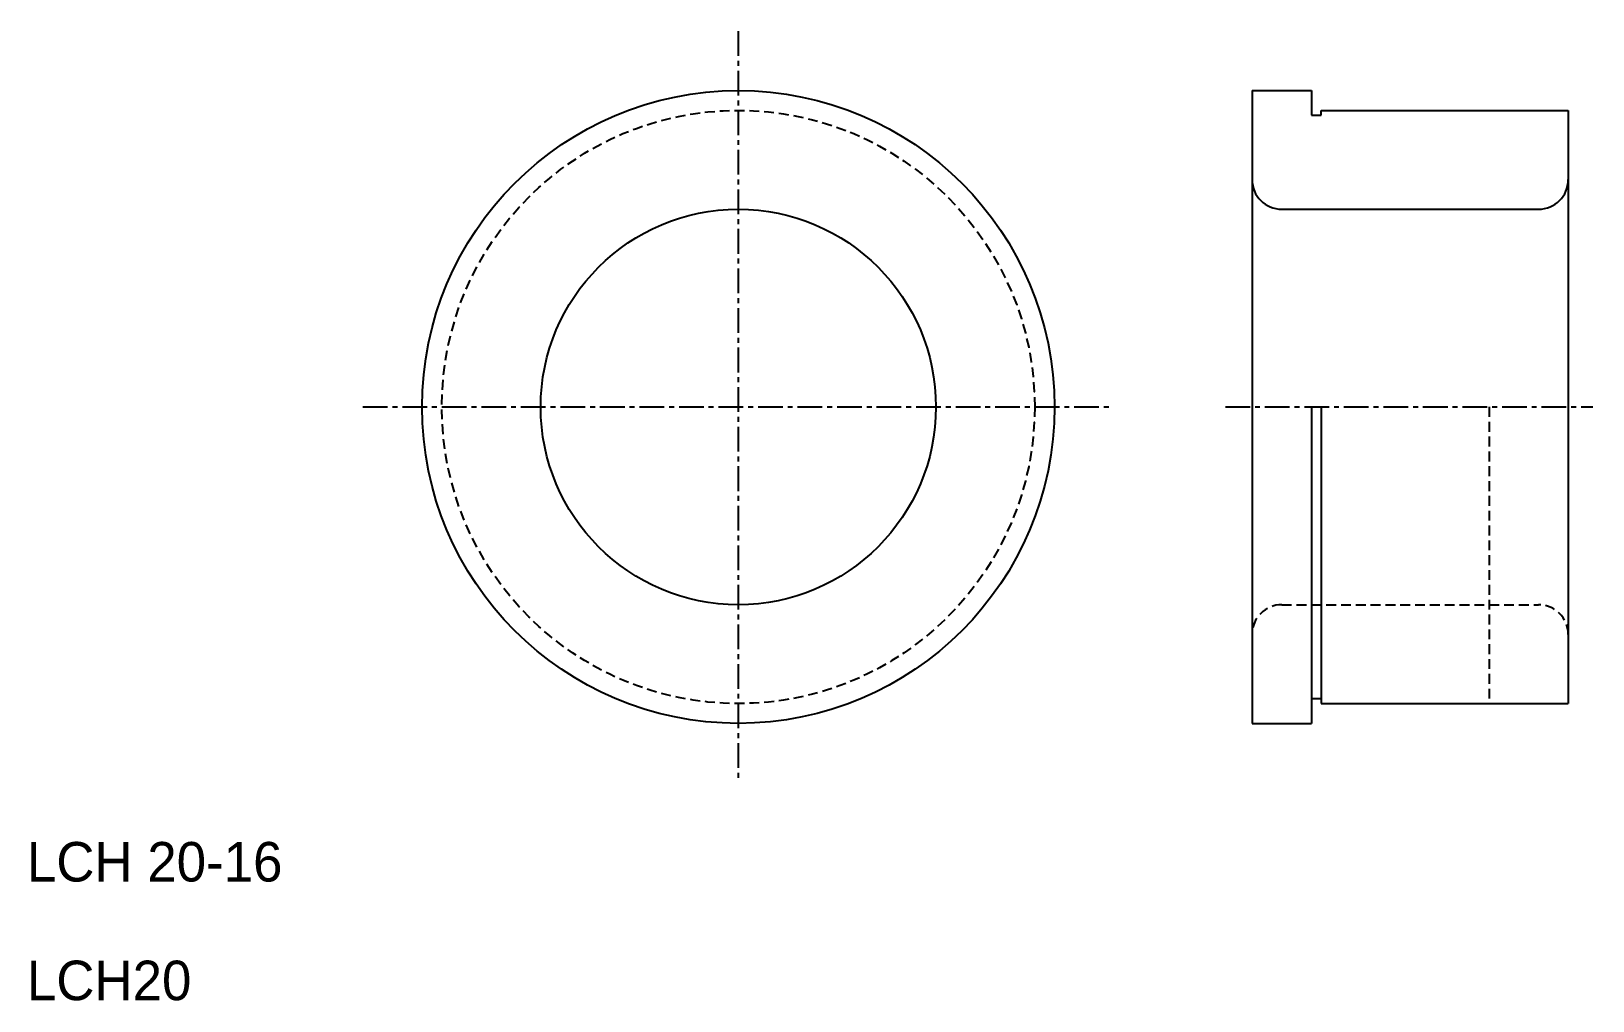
# Model space of a CAD drawing. Extents: x 10.2 to 89.2, y 10 to 59.
import ezdxf

# ---------------------------------------------------------------- set-up
doc = ezdxf.new("R2010")
doc.units = 0
doc.linetypes.add('CENTER', pattern=[2, 1.25, -0.25, 0.25, -0.25])
doc.linetypes.add('DASHED', pattern=[0.75, 0.5, -0.25])
doc.layers.get('0').update_dxf_attribs({"linetype": 'CONTINUOUS'})
doc.layers.add('CENTER', color=1, linetype='CENTER')

msp = doc.modelspace()

# ---------------------------------------------------------------- linework, layer by layer
at = {"color": 7, "linetype": 'CONTINUOUS'}
for p, q in [((72, 56), (72, 24)), ((72, 56), (75, 56)), ((75, 56), (75, 54.75)), ((75, 55), (75, 54.75)), ((75, 54.75), (75.5, 54.75)), ((75.5, 55), (88, 55)), ((75.5, 54.75), (75.5, 55)), ((78.625, 55), (78.625, 55.0001)), ((81.75, 55), (81.7501, 55)), ((88, 55), (88, 25)), ((73.5, 50), (86.5, 50)), ((75, 40), (75, 24)), ((75.5, 40), (75.5, 25)), ((75, 25.25), (75.5, 25.25)), ((75.5, 25), (88, 25)), ((72, 24), (75, 24))]:
    msp.add_line(p, q, dxfattribs=at)
at = {"color": 3, "linetype": 'DASHED'}
for p, q in [((84, 40), (84, 25)), ((73.5, 30), (86.5, 30))]:
    msp.add_line(p, q, dxfattribs=at)
at = {"color": 7, "linetype": 'CONTINUOUS'}
for radius in [16, 10]:
    msp.add_circle((46, 40), radius, dxfattribs=at)
at = {"color": 3, "linetype": 'DASHED'}
msp.add_circle((46, 40), 15, dxfattribs=at)
at = {"color": 7, "linetype": 'CONTINUOUS'}
for centre, start, end in [((73.5, 51.5), 180, 270), ((86.5, 51.5), 270, 0)]:
    msp.add_arc(centre, 1.5, start, end, dxfattribs=at)
at = {"color": 3, "linetype": 'DASHED'}
for centre, start, end in [((73.5, 28.5), 90, 180), ((86.5, 28.5), 0, 90)]:
    msp.add_arc(centre, 1.5, start, end, dxfattribs=at)
at = {"layer": 'CENTER', "color": 1, "linetype": 'CENTER'}
for p, q in [((46, 59), (46, 21)), ((27, 40), (65, 40)), ((70.6482, 40), (89.2402, 40))]:
    msp.add_line(p, q, dxfattribs=at)

# ---------------------------------------------------------------- texts
at = {"color": 7, "linetype": 'CONTINUOUS'}
for s, p in [('LCH 20-16', (10, 16)), ('LCH20', (10, 10))]:
    msp.add_text(s, height=2, dxfattribs=at).set_placement(p)

doc.saveas('drawing.dxf')
